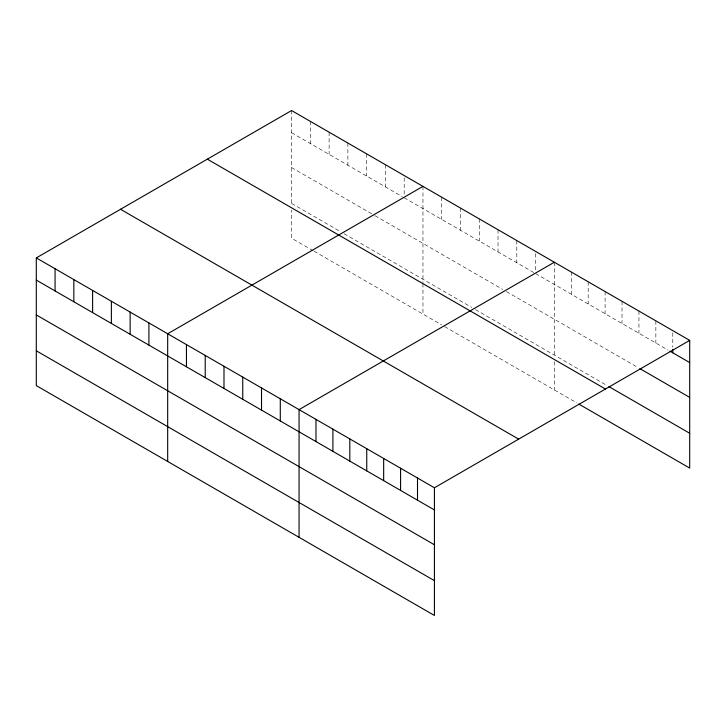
<?xml version="1.0" encoding="UTF-8"?>
<svg xmlns="http://www.w3.org/2000/svg" width="726" height="726" viewBox="0 0 726 726"><rect width="100%" height="100%" fill="white"/><g stroke="black" fill="none" stroke-linecap="round" stroke-linejoin="round"><path stroke-width="0.54" stroke-dasharray="3.63 2.72" d="M291.58 132.713L402.313 196.646M404.191 197.735L533.692 272.504M535.57 273.584L668.083 350.086M291.58 167.534L374.162 215.214M375.097 215.758L502.728 289.438M506.476 291.607L638 367.547M291.58 203.407L340.376 231.585M344.124 233.754L471.755 307.434M475.512 309.603L606.981 385.506M313.16 250.697L291.58 238.228L291.58 209.941M314.095 251.232L441.726 324.921M444.539 326.546L576.898 402.957M672.784 332.835L672.784 347.255M655.859 320.847L655.859 343.035M638.944 311.082L638.944 333.261M622.019 301.308L622.019 323.497M605.103 291.543L605.103 313.723M588.178 281.77L588.178 303.958M571.262 272.005L571.262 294.193M554.337 262.24L554.337 357.292M554.337 361.648L554.337 389.935M535.57 253.619L535.57 270.253M516.803 240.56L516.803 262.748M498.027 229.725L498.027 251.913M479.26 218.889L479.26 241.077M460.493 208.053L460.493 230.242M441.726 197.218L441.726 219.406M422.959 186.382L422.959 282.532M422.959 283.612L422.959 314.086M404.191 177.77L404.191 195.512M385.415 164.711L385.415 186.9M366.648 153.876L366.648 176.064M347.881 143.04L347.881 165.229M329.114 132.205L329.114 154.384M310.347 121.369L310.347 143.548M291.58 110.533L291.58 205.585"/><path stroke-width="1.09" d="M36.3 257.911L434.42 487.772L434.42 615.466L36.3 385.615L36.3 257.911L291.58 110.533L689.7 340.385L689.7 468.088L578.776 404.046M422.959 186.382L167.679 333.769L167.679 461.464M554.337 262.24L299.067 409.618L299.067 537.322M434.42 487.772L689.7 340.385M669.962 351.175L689.7 362.573M639.878 368.626L689.7 397.394M608.86 386.595L689.7 433.268M207.337 159.166L605.457 389.027M120.543 209.279L518.663 439.13M36.3 280.1L434.42 509.951M36.3 314.921L434.42 544.772M36.3 350.794L434.42 580.646M672.784 349.478L672.784 352.8M417.504 477.998L417.504 500.187M400.58 468.234L400.58 490.413M383.664 458.46L383.664 480.648M366.748 448.695L366.748 470.875M349.823 438.921L349.823 461.11M332.907 429.157L332.907 451.336M315.982 419.383L315.982 441.571M280.29 398.783L280.29 420.962M261.523 387.947L261.523 410.126M242.756 377.112L242.756 399.291M223.989 366.276L223.989 388.455M205.222 355.441L205.222 377.62M186.446 344.605L186.446 366.784M148.912 322.934L148.912 345.113M130.145 312.089L130.145 334.278M111.377 301.254L111.377 323.442M92.61 290.418L92.61 312.607M73.834 279.583L73.834 301.771M55.067 268.747L55.067 290.935"/></g></svg>
